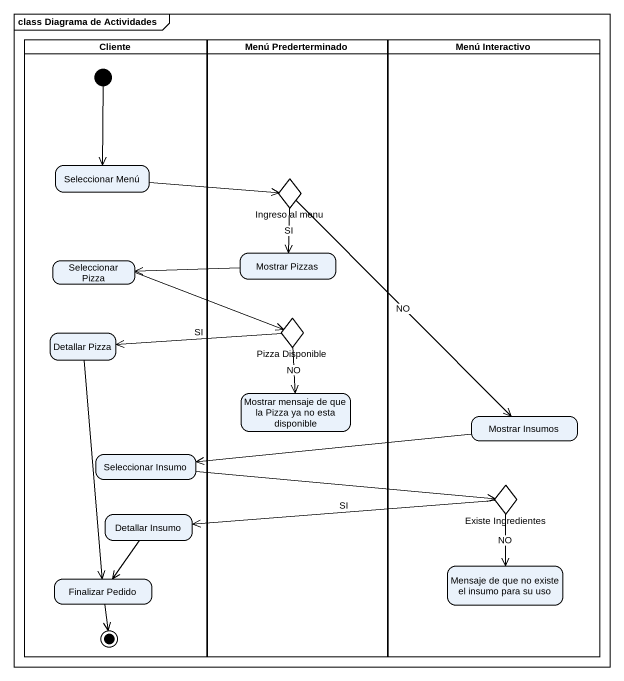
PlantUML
@startuml
mainframe class Diagrama de Actividades
hide empty description
state Cliente <<partition>> {
  state "Seleccionar Menú" as Seleccionar_Menú
  state "Seleccionar Pizza" as Seleccionar_Pizza
  state "Detallar Pizza" as Detallar_Pizza
  state "Seleccionar Insumo" as Seleccionar_Insumo
  state "Detallar Insumo" as Detallar_Insumo
  state "Finalizar Pedido" as Finalizar_Pedido
  [*] --> Seleccionar_Menú
  Finalizar_Pedido --> [*]
}
state "Menú Prederterminado" as Menú_Prederterminado <<partition>> {
  state "Ingreso al menu" as Ingreso_al_menu <<choice>>
  state "Mostrar Pizzas" as Mostrar_Pizzas
  state "Pizza Disponible" as Pizza_Disponible <<choice>>
  state "Mostrar mensaje de que la Pizza ya no esta disponible" as Mostrar_mensaje_de_que_la
}
state "Menú Interactivo" as Menú_Interactivo <<partition>> {
  state "Mostrar Insumos" as Mostrar_Insumos
  state "Existe Ingredientes" as Existe_Ingredientes <<choice>>
  state "Mensaje de que no existe el insumo para su uso" as Mensaje_de_que_no_existe_el
}
Seleccionar_Menú -right-> Ingreso_al_menu
Ingreso_al_menu --> Mostrar_Pizzas : SI
Ingreso_al_menu --> Mostrar_Insumos : NO
Seleccionar_Pizza -right-> Pizza_Disponible
Mostrar_Pizzas -left-> Seleccionar_Pizza
Detallar_Pizza --> Finalizar_Pedido
Pizza_Disponible -left-> Detallar_Pizza : SI
Pizza_Disponible --> Mostrar_mensaje_de_que_la : NO
Mostrar_Insumos -left-> Seleccionar_Insumo
Seleccionar_Insumo -right-> Existe_Ingredientes
Existe_Ingredientes -left-> Detallar_Insumo : SI
Existe_Ingredientes --> Mensaje_de_que_no_existe_el : NO
Detallar_Insumo --> Finalizar_Pedido
@enduml
